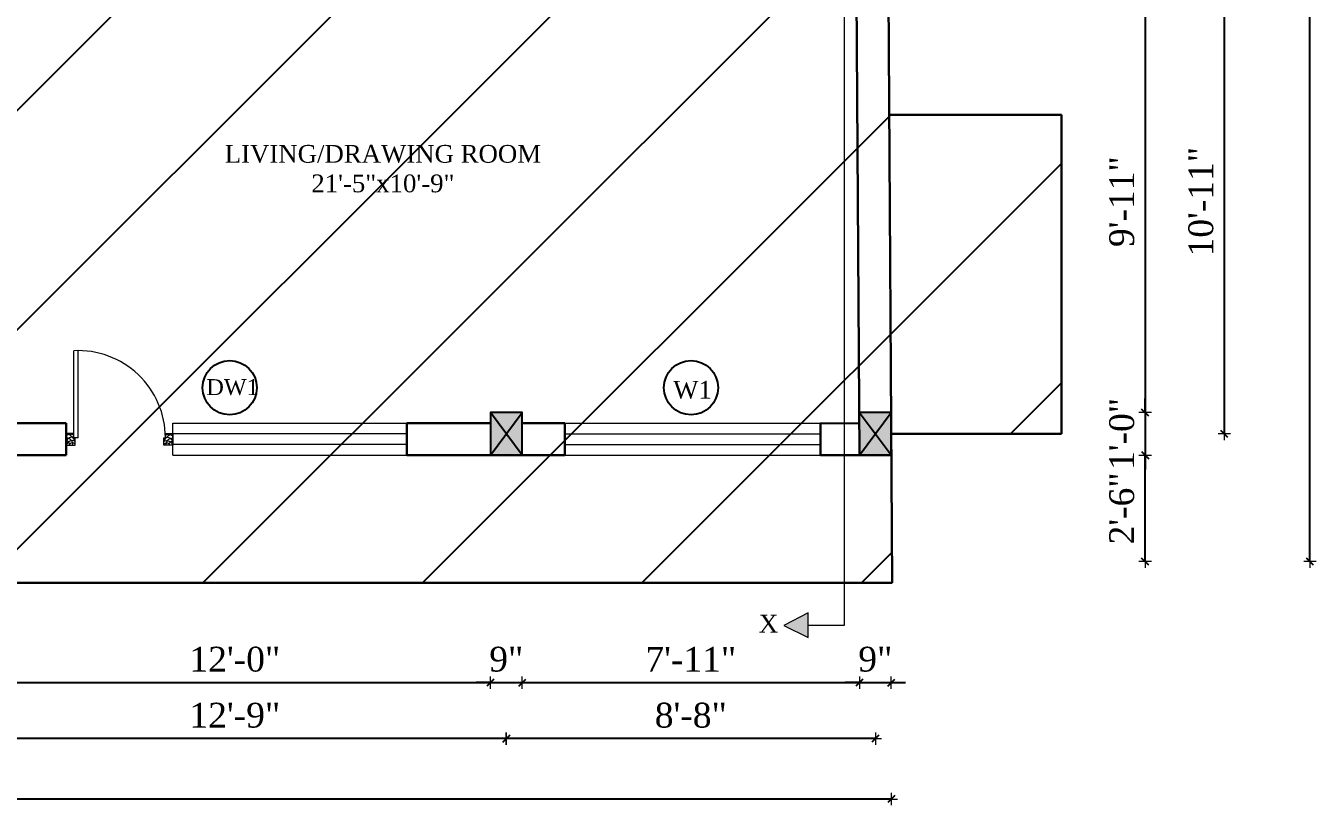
# Model space of a CAD drawing. Header units: inches. Extents: x 4069 to 291496, y -47643 to 12535.
# Drawn here: x 90600.5 to 90964.2, y 1727.1 to 1946.9 of the extents above; entities that cross this region are included whole.
import ezdxf

# ---------------------------------------------------------------- set-up
doc = ezdxf.new("R2010")
doc.units = ezdxf.units.IN
doc.header["$LTSCALE"] = 5
doc.header["$MEASUREMENT"] = 0
for name, color, linetype, lineweight in [('A-WALL', 7, 'Continuous', 9), ('Dimension', 7, 'Continuous', 18), ('DOOR', 62, 'Continuous', 0), ('Dw', 2, 'Continuous', 18)]:
    doc.layers.add(name, color=color, linetype=linetype, lineweight=lineweight)
doc.layers.add('dim line', color=7, linetype='Continuous', lineweight=15, true_color=0xfab2b2)
doc.layers.add('TEXT', color=6, linetype='Continuous')
doc.layers.add('WALL', color=7, linetype='Continuous')
doc.styles.add('ordinary', font='times.ttf')
doc.dimstyles.new('Copy of 96', dxfattribs={"dimtxt": 7, "dimasz": 4, "dimexe": 0.5, "dimexo": 0.5, "dimgap": 3, "dimtad": 1, "dimdec": 1, "dimzin": 11, "dimdsep": 46, "dimlunit": 4, "dimtxsty": 'ordinary', "dimblk": 'OBLIQUE', "dimcen": 0.09, "dimse1": 1, "dimse2": 1, "dimclrt": 6, "dimazin": 0, "dimtfac": 1, "dimtdec": 1, "dimtix": 1, "dimtmove": 2, "dimatfit": 3, "dimldrblk": 'leader', "dimfxl": 0.5, "dimfxlon": 1, "dimtolj": 1, "dimtzin": 0, "dimarcsym": 0})

# ---------------------------------------------------------------- blocks, each defined once
blk = doc.blocks.new('C1a')
at = {"color": 1, "ltscale": 5}
for p, q in [((18657.75, 4625.76), (18648.75, 4625.76)), ((18648.75, 4625.76), (18648.82, 4613.76)), ((18657.82, 4613.76), (18657.75, 4625.76)), ((18648.82, 4613.76), (18657.82, 4613.76))]:
    blk.add_line(p, q, dxfattribs=at)
blk = doc.blocks.new('A$C27B36B59')
at = {"layer": 'DOOR'}
for p, q in [((0, 4), (0, 0)), ((2.5, 4), (0, 4)), ((0, 0), (3, 0)), ((2.5, 2.5), (2.5, 4)), ((3, 2.5), (2.5, 2.5)), ((3, 0), (3, 2.5))]:
    blk.add_line(p, q, dxfattribs=at)
for centre, radius, start, end in [((-1.4, -0.54), 4.75, 22.1411, 72.838), ((1.34, 2.09), 1.64, 45.138, 144.8948), ((2.21, 0.3), 2.49, 83.3149, 152.658), ((0.13, 0.37), 2.05, 349.4875, 93.6805), ((1.96, -0.47), 2.01, 58.7447, 166.495), ((-0.06, 0.32), 1.13, 343.542, 86.947), ((2.08, -0.4), 1.17, 38.2816, 160.1519)]:
    blk.add_arc(centre, radius, start, end, dxfattribs=at)
blk = doc.blocks.new('D2')
at = {"layer": 'DOOR'}
for p, q in [((74473.95, 24047.59), (74473.95, 24018.09)), ((74473.95, 24047.59), (74475.45, 24047.59)), ((74475.45, 24047.59), (74475.45, 24018.13))]:
    blk.add_line(p, q, dxfattribs=at)
blk.add_arc((74473.95, 24047.59), 29.5, 180, 272.9146, dxfattribs=at)
at = {"layer": 'DOOR', "xscale": -1, "rotation": 180}
blk.add_blockref('A$C27B36B59', (74441.95, 24050.09), dxfattribs=at)
at = {"layer": 'DOOR', "rotation": 180}
blk.add_blockref('A$C27B36B59', (74477.95, 24050.09), dxfattribs=at)
blk = doc.blocks.new('x-x')
at = {"ltscale": 5}
for points in [[(11364.03, -701.52), (11364.03, -694.51), (11357.15, -698.09)], [(11364.03, -1135.52), (11364.03, -1128.51), (11357.15, -1132.09)]]:
    blk.add_hatch(color=256, dxfattribs=at).paths.add_polyline_path(points)
for p, q in [((11364.03, -694.51), (11357.15, -698.09)), ((11364.03, -701.52), (11364.03, -694.51)), ((11357.15, -698.09), (11364.03, -701.52)), ((11374.13, -698.09), (11364.03, -698.09)), ((11374.13, -698.09), (11374.13, -1132.09)), ((11364.03, -1128.51), (11357.15, -1132.09)), ((11364.03, -1135.52), (11364.03, -1128.51)), ((11357.15, -1132.09), (11364.03, -1135.52)), ((11374.13, -1132.09), (11364.03, -1132.09))]:
    blk.add_line(p, q, dxfattribs=at)
at = {"layer": 'A-WALL', "color": 1, "ltscale": 5}
blk.add_line((11374.13, -1120.09), (11374.13, -1132.09), dxfattribs=at)
at = {"layer": 'TEXT', "style": 'ordinary'}
for p in [(11350.08, -700.97), (11350.08, -1134.1)]:
    blk.add_text('X', height=5, dxfattribs=at).set_placement(p)
blk = doc.blocks.new('oblique')
at = {"color": 0, "lineweight": -2}
blk.add_line((0.25, 0.25), (-0.25, -0.25), dxfattribs=at)
at = {"layer": 'dim line', "lineweight": 9}
for p, q in [((-0.4375, 0), (0.4375, 0)), ((0, 0.4375), (0, -0.4375))]:
    blk.add_line(p, q, dxfattribs=at)
blk = doc.blocks.new('*D2106')
at = {"layer": 'A-WALL', "color": 0, "lineweight": -2, "ltscale": 50, "transparency": 16777216}
blk.add_line((90839.93, 1745.92), (90735.93, 1745.92), dxfattribs=at)
at = {"layer": 'Defpoints', "color": 0, "ltscale": 50, "transparency": 16777216}
for p in [(90735.93, 1825.85), (90839.93, 1825.85), (90735.93, 1745.92)]:
    blk.add_point(p, dxfattribs=at)
at = {"layer": 'A-WALL', "color": 0, "lineweight": -2, "ltscale": 50, "transparency": 16777216, "xscale": 4, "yscale": 4, "zscale": 4, "rotation": 180.0000000000005}
blk.add_blockref('oblique', (90735.93, 1745.92), dxfattribs=at)
at = {"layer": 'A-WALL', "color": 0, "lineweight": -2, "ltscale": 50, "transparency": 16777216, "xscale": 4, "yscale": 4, "zscale": 4}
blk.add_blockref('oblique', (90839.93, 1745.92), dxfattribs=at)
at = {"layer": 'A-WALL', "color": 6, "ltscale": 50, "transparency": 16777216, "insert": (90787.93, 1752.48), "char_height": 7, "attachment_point": 5, "style": 'ordinary'}
blk.add_mtext('\\A1;8\'-8"', dxfattribs=at)
blk = doc.blocks.new('_OBLIQUE')
at = {"color": 0, "linetype": 'ByBlock'}
blk.add_line((-0.5, -0.5), (0.5, 0.5), dxfattribs=at)
blk = doc.blocks.new('leader')
at = {"layer": 'Dimension'}
for p, q in [((0, -4.328), (0, 4.328)), ((-4.424, 0), (4.424, 0))]:
    blk.add_line(p, q, dxfattribs=at)
blk = doc.blocks.new('*D2107')
at = {"layer": 'A-WALL', "color": 0, "lineweight": -2, "ltscale": 50, "transparency": 16777216}
blk.add_line((90735.93, 1745.92), (90582.93, 1745.92), dxfattribs=at)
at = {"layer": 'Defpoints', "color": 0, "ltscale": 50, "transparency": 16777216}
for p in [(90582.93, 1825.85), (90735.93, 1825.85), (90582.93, 1745.92)]:
    blk.add_point(p, dxfattribs=at)
at = {"layer": 'A-WALL', "color": 0, "lineweight": -2, "ltscale": 50, "transparency": 16777216, "xscale": 4, "yscale": 4, "zscale": 4, "rotation": 180}
blk.add_blockref('oblique', (90582.93, 1745.92), dxfattribs=at)
at = {"layer": 'A-WALL', "color": 0, "lineweight": -2, "ltscale": 50, "transparency": 16777216, "xscale": 4, "yscale": 4, "zscale": 4}
blk.add_blockref('oblique', (90735.93, 1745.92), dxfattribs=at)
at = {"layer": 'A-WALL', "color": 6, "ltscale": 50, "transparency": 16777216, "insert": (90659.43, 1752.49), "char_height": 7, "attachment_point": 5, "style": 'ordinary'}
blk.add_mtext('\\A1;12\'-9"', dxfattribs=at)
blk = doc.blocks.new('*D2110')
at = {"layer": 'A-WALL', "color": 0, "lineweight": -2, "ltscale": 50, "transparency": 16777216}
blk.add_line((90844.43, 1728.89), (90271.43, 1728.89), dxfattribs=at)
at = {"layer": 'Defpoints', "color": 0, "ltscale": 50, "transparency": 16777216}
for p in [(90271.43, 1825.85), (90844.43, 1825.85), (90271.43, 1728.89)]:
    blk.add_point(p, dxfattribs=at)
at = {"layer": 'A-WALL', "color": 0, "lineweight": -2, "ltscale": 50, "transparency": 16777216, "xscale": 4, "yscale": 4, "zscale": 4, "rotation": 180}
blk.add_blockref('oblique', (90271.43, 1728.89), dxfattribs=at)
at = {"layer": 'A-WALL', "color": 0, "lineweight": -2, "ltscale": 50, "transparency": 16777216, "xscale": 4, "yscale": 4, "zscale": 4}
blk.add_blockref('oblique', (90844.43, 1728.89), dxfattribs=at)
at = {"layer": 'A-WALL', "color": 6, "ltscale": 50, "transparency": 16777216, "insert": (90557.93, 1735.46), "char_height": 7, "attachment_point": 5, "style": 'ordinary'}
blk.add_mtext('\\A1;47\'-9"', dxfattribs=at)
blk = doc.blocks.new('*D2135')
at = {"layer": 'A-WALL', "color": 0, "lineweight": -2, "ltscale": 50, "transparency": 16777216}
blk.add_line((90587.43, 1761.72), (90731.43, 1761.72), dxfattribs=at)
at = {"layer": 'Defpoints', "color": 0, "ltscale": 50, "transparency": 16777216}
for p in [(90587.43, 1825.85), (90731.43, 1825.85), (90731.43, 1761.72)]:
    blk.add_point(p, dxfattribs=at)
at = {"layer": 'A-WALL', "color": 0, "lineweight": -2, "ltscale": 50, "transparency": 16777216, "xscale": 4, "yscale": 4, "zscale": 4, "rotation": 180}
blk.add_blockref('oblique', (90587.43, 1761.72), dxfattribs=at)
at = {"layer": 'A-WALL', "color": 0, "lineweight": -2, "ltscale": 50, "transparency": 16777216, "xscale": 4, "yscale": 4, "zscale": 4}
blk.add_blockref('oblique', (90731.43, 1761.72), dxfattribs=at)
at = {"layer": 'A-WALL', "color": 6, "ltscale": 50, "transparency": 16777216, "insert": (90659.43, 1768.28), "char_height": 7, "attachment_point": 5, "style": 'ordinary'}
blk.add_mtext('\\A1;12\'-0"', dxfattribs=at)
blk = doc.blocks.new('*D2136')
at = {"layer": 'A-WALL', "color": 0, "lineweight": -2, "ltscale": 50, "transparency": 16777216}
for p, q in [((90731.43, 1761.72), (90727.43, 1761.72)), ((90731.43, 1761.72), (90740.43, 1761.72)), ((90740.43, 1761.72), (90744.43, 1761.72))]:
    blk.add_line(p, q, dxfattribs=at)
at = {"layer": 'Defpoints', "color": 0, "ltscale": 50, "transparency": 16777216}
for p in [(90731.43, 1825.85), (90740.43, 1825.85), (90740.43, 1761.72)]:
    blk.add_point(p, dxfattribs=at)
at = {"layer": 'A-WALL', "color": 0, "lineweight": -2, "ltscale": 50, "transparency": 16777216, "xscale": 4, "yscale": 4, "zscale": 4}
blk.add_blockref('oblique', (90731.43, 1761.72), dxfattribs=at)
at = {"layer": 'A-WALL', "color": 0, "lineweight": -2, "ltscale": 50, "transparency": 16777216, "xscale": 4, "yscale": 4, "zscale": 4, "rotation": 180}
blk.add_blockref('oblique', (90740.43, 1761.72), dxfattribs=at)
at = {"layer": 'A-WALL', "color": 6, "ltscale": 50, "transparency": 16777216, "insert": (90735.93, 1768.29), "char_height": 7, "attachment_point": 5, "style": 'ordinary'}
blk.add_mtext('\\A1;9"', dxfattribs=at)
blk = doc.blocks.new('*D2137')
at = {"layer": 'A-WALL', "color": 0, "lineweight": -2, "ltscale": 50, "transparency": 16777216}
blk.add_line((90740.43, 1761.72), (90835.43, 1761.72), dxfattribs=at)
at = {"layer": 'Defpoints', "color": 0, "ltscale": 50, "transparency": 16777216}
for p in [(90740.43, 1825.85), (90835.43, 1825.85), (90835.43, 1761.72)]:
    blk.add_point(p, dxfattribs=at)
at = {"layer": 'A-WALL', "color": 0, "lineweight": -2, "ltscale": 50, "transparency": 16777216, "xscale": 4, "yscale": 4, "zscale": 4, "rotation": 180}
blk.add_blockref('oblique', (90740.43, 1761.72), dxfattribs=at)
at = {"layer": 'A-WALL', "color": 0, "lineweight": -2, "ltscale": 50, "transparency": 16777216, "xscale": 4, "yscale": 4, "zscale": 4}
blk.add_blockref('oblique', (90835.43, 1761.72), dxfattribs=at)
at = {"layer": 'A-WALL', "color": 6, "ltscale": 50, "transparency": 16777216, "insert": (90787.93, 1768.29), "char_height": 7, "attachment_point": 5, "style": 'ordinary'}
blk.add_mtext('\\A1;7\'-11"', dxfattribs=at)
blk = doc.blocks.new('*D2138')
at = {"layer": 'A-WALL', "color": 0, "lineweight": -2, "ltscale": 50, "transparency": 16777216}
for p, q in [((90835.43, 1761.72), (90831.43, 1761.72)), ((90835.43, 1761.72), (90844.43, 1761.72)), ((90844.43, 1761.72), (90848.43, 1761.72))]:
    blk.add_line(p, q, dxfattribs=at)
at = {"layer": 'Defpoints', "color": 0, "ltscale": 50, "transparency": 16777216}
for p in [(90835.43, 1825.85), (90844.43, 1825.85), (90844.43, 1761.72)]:
    blk.add_point(p, dxfattribs=at)
at = {"layer": 'A-WALL', "color": 0, "lineweight": -2, "ltscale": 50, "transparency": 16777216, "xscale": 4, "yscale": 4, "zscale": 4}
blk.add_blockref('oblique', (90835.43, 1761.72), dxfattribs=at)
at = {"layer": 'A-WALL', "color": 0, "lineweight": -2, "ltscale": 50, "transparency": 16777216, "xscale": 4, "yscale": 4, "zscale": 4, "rotation": 180}
blk.add_blockref('oblique', (90844.43, 1761.72), dxfattribs=at)
at = {"layer": 'A-WALL', "color": 6, "ltscale": 50, "transparency": 16777216, "insert": (90839.93, 1768.29), "char_height": 7, "attachment_point": 5, "style": 'ordinary'}
blk.add_mtext('\\A1;9"', dxfattribs=at)
blk = doc.blocks.new('*D2144')
at = {"layer": 'A-WALL', "color": 0, "lineweight": -2, "ltscale": 50, "transparency": 16777216}
blk.add_line((90915.96, 1956.85), (90915.96, 1837.85), dxfattribs=at)
at = {"layer": 'Defpoints', "color": 0, "ltscale": 50, "transparency": 16777216}
for p in [(90843.63, 1956.85), (90844.36, 1837.85), (90915.96, 1837.85)]:
    blk.add_point(p, dxfattribs=at)
at = {"layer": 'A-WALL', "color": 0, "lineweight": -2, "ltscale": 50, "transparency": 16777216, "xscale": 4, "yscale": 4, "zscale": 4}
for p, rotation in [((90915.96, 1956.85), 90), ((90915.96, 1837.85), 270)]:
    blk.add_blockref('oblique', p, dxfattribs=dict(at, rotation=rotation))
at = {"layer": 'A-WALL', "color": 6, "ltscale": 50, "transparency": 16777216, "insert": (90909.39, 1897.35), "char_height": 7, "attachment_point": 5, "rotation": 90, "style": 'ordinary'}
blk.add_mtext('\\A1;9\'-11"', dxfattribs=at)
blk = doc.blocks.new('*D2145')
at = {"layer": 'A-WALL', "color": 0, "lineweight": -2, "ltscale": 50, "transparency": 16777216}
for p, q in [((90915.96, 1837.85), (90915.96, 1841.85)), ((90915.96, 1837.85), (90915.96, 1825.85)), ((90915.96, 1825.85), (90915.96, 1821.85))]:
    blk.add_line(p, q, dxfattribs=at)
at = {"layer": 'Defpoints', "color": 0, "ltscale": 50, "transparency": 16777216}
for p in [(90844.36, 1837.85), (90844.43, 1825.85), (90915.96, 1825.85)]:
    blk.add_point(p, dxfattribs=at)
at = {"layer": 'A-WALL', "color": 0, "lineweight": -2, "ltscale": 50, "transparency": 16777216, "xscale": 4, "yscale": 4, "zscale": 4}
for p, rotation in [((90915.96, 1837.85), 270), ((90915.96, 1825.85), 90)]:
    blk.add_blockref('oblique', p, dxfattribs=dict(at, rotation=rotation))
at = {"layer": 'A-WALL', "color": 6, "ltscale": 50, "transparency": 16777216, "insert": (90909.4, 1831.85), "char_height": 7, "attachment_point": 5, "rotation": 90, "style": 'ordinary'}
blk.add_mtext('\\A1;1\'-0"', dxfattribs=at)
blk = doc.blocks.new('*D2148')
at = {"layer": 'A-WALL', "color": 0, "lineweight": -2, "ltscale": 50, "transparency": 16777216}
blk.add_line((90938.26, 1962.85), (90938.26, 1831.85), dxfattribs=at)
at = {"layer": 'Defpoints', "color": 0, "ltscale": 50, "transparency": 16777216}
for p in [(90843.59, 1962.85), (90844.4, 1831.85), (90938.26, 1831.85)]:
    blk.add_point(p, dxfattribs=at)
at = {"layer": 'A-WALL', "color": 0, "lineweight": -2, "ltscale": 50, "transparency": 16777216, "xscale": 4, "yscale": 4, "zscale": 4}
for p, rotation in [((90938.26, 1962.85), 90), ((90938.26, 1831.85), 270)]:
    blk.add_blockref('oblique', p, dxfattribs=dict(at, rotation=rotation))
at = {"layer": 'A-WALL', "color": 6, "ltscale": 50, "transparency": 16777216, "insert": (90931.7, 1897.35), "char_height": 7, "attachment_point": 5, "rotation": 90, "style": 'ordinary'}
blk.add_mtext('\\A1;10\'-11"', dxfattribs=at)
blk = doc.blocks.new('*D2149')
at = {"layer": 'A-WALL', "color": 0, "lineweight": -2, "ltscale": 50, "transparency": 16777216}
blk.add_line((90962.42, 1795.85), (90962.42, 2181.85), dxfattribs=at)
at = {"layer": 'Defpoints', "color": 0, "ltscale": 50, "transparency": 16777216}
for p in [(90842.24, 2181.85), (90962.42, 2181.85), (90844.62, 1795.85)]:
    blk.add_point(p, dxfattribs=at)
at = {"layer": 'A-WALL', "color": 0, "lineweight": -2, "ltscale": 50, "transparency": 16777216, "xscale": 4, "yscale": 4, "zscale": 4}
for p, rotation in [((90962.42, 2181.85), 90), ((90962.42, 1795.85), 270)]:
    blk.add_blockref('oblique', p, dxfattribs=dict(at, rotation=rotation))
at = {"layer": 'A-WALL', "color": 6, "ltscale": 50, "transparency": 16777216, "insert": (90955.86, 1988.85), "char_height": 7, "attachment_point": 5, "rotation": 90, "style": 'ordinary'}
blk.add_mtext('\\A1;32\'-2"', dxfattribs=at)
blk = doc.blocks.new('*D2150')
at = {"layer": 'A-WALL', "color": 0, "lineweight": -2, "ltscale": 50, "transparency": 16777216}
blk.add_line((90915.96, 1795.85), (90915.96, 1825.85), dxfattribs=at)
at = {"layer": 'Defpoints', "color": 0, "ltscale": 50, "transparency": 16777216}
for p in [(90844.43, 1825.85), (90915.96, 1825.85), (90844.62, 1795.85)]:
    blk.add_point(p, dxfattribs=at)
at = {"layer": 'A-WALL', "color": 0, "lineweight": -2, "ltscale": 50, "transparency": 16777216, "xscale": 4, "yscale": 4, "zscale": 4}
for p, rotation in [((90915.96, 1825.85), 90), ((90915.96, 1795.85), 270)]:
    blk.add_blockref('oblique', p, dxfattribs=dict(at, rotation=rotation))
at = {"layer": 'A-WALL', "color": 6, "ltscale": 50, "transparency": 16777216, "insert": (90909.4, 1810.85), "char_height": 7, "attachment_point": 5, "rotation": 90, "style": 'ordinary'}
blk.add_mtext('\\A1;2\'-6"', dxfattribs=at)

msp = doc.modelspace()

# ---------------------------------------------------------------- hatches: boundary and pattern name
at = {"layer": 'A-WALL', "ltscale": 5}
h = msp.add_hatch(dxfattribs=at)
h.set_pattern_fill('ANSI31', color=256)
h.set_pattern_definition([(45, (83816.94159, 5103.34959), (-0.0883883476, 0.0883883476), [])])
h.paths.add_polyline_path([(90250.99241, 1789.84577), (90483.79612, 2199.84577), (90842.24411, 2199.84577), (90843.84326, 1921.84577), (90892.43371, 1921.84577), (90892.43371, 1831.84577), (90844.43371, 1831.84577), (90844.65513, 1789.84577)], flags=16)
h.paths.add_polyline_path([(90250.99241, 1789.84577), (90483.79612, 2199.84577), (90842.24411, 2199.84577), (90843.84326, 1921.84577), (90892.43371, 1921.84577), (90892.43371, 1831.84577), (90844.43371, 1831.84577), (90844.65513, 1789.84577)])
at = {"layer": 'WALL', "linetype": 'ByBlock', "ltscale": 5, "true_color": 0xf8991e}
h = msp.add_hatch(dxfattribs=at)
h.set_pattern_fill('ANSI31', color=30, scale=350)
h.set_pattern_definition([(45, (83816.94, 5103.35), (-30.93592, 30.93592), [])])
h.paths.add_polyline_path([(90250.99241, 1789.84577), (90483.79612, 2199.84577), (90842.24411, 2199.84577), (90843.84326, 1921.84577), (90892.43371, 1921.84577), (90892.43371, 1831.84577), (90844.43371, 1831.84577), (90844.65513, 1789.84577)])
h = msp.add_hatch(color=30, dxfattribs=at)
h.dxf.hatch_style = 1
h.paths.add_polyline_path([(90735.93362, 1831.84577), (90731.43362, 1825.84577), (90740.43362, 1825.84577)])
h.paths.add_polyline_path([(90740.43362, 1825.84577), (90740.43362, 1837.84577), (90735.93362, 1831.84577)])
h.paths.add_polyline_path([(90735.93362, 1831.84577), (90740.43362, 1837.84577), (90731.43362, 1837.84577)])
h.paths.add_polyline_path([(90731.43362, 1837.84577), (90731.43362, 1825.84577), (90735.93362, 1831.84577)])
h = msp.add_hatch(color=30, dxfattribs=at)
h.dxf.hatch_style = 1
h.paths.add_polyline_path([(90844.43371, 1825.84577), (90839.89672, 1831.84577), (90835.43354, 1825.84577)])
h.paths.add_polyline_path([(90844.43371, 1825.84577), (90844.3599, 1837.84577), (90839.89672, 1831.84577)])
h.paths.add_polyline_path([(90844.3599, 1837.84577), (90835.35973, 1837.84577), (90839.89672, 1831.84577)])
h.paths.add_polyline_path([(90839.89672, 1831.84577), (90835.35973, 1837.84577), (90835.43354, 1825.84577)])

# ---------------------------------------------------------------- linework, layer by layer
at = {"color": 1, "ltscale": 5}
for p, q in [((90731.43362, 1825.84577), (90740.43362, 1837.84577)), ((90740.43362, 1825.84577), (90731.43362, 1837.84577)), ((90844.43371, 1825.84577), (90835.35973, 1837.84577)), ((90835.43354, 1825.84577), (90844.3599, 1837.84577))]:
    msp.add_line(p, q, dxfattribs=at)
at = {"layer": 'A-WALL', "lineweight": 30}
for p, q in [((90835.43354, 1825.84577), (90834.48328, 1980.34577)), ((90844.65513, 1789.84577), (90843.48345, 1980.34577)), ((90892.43371, 1921.84577), (90843.84326, 1921.84577)), ((90892.43371, 1831.84577), (90892.43371, 1921.84577)), ((90587.43362, 1834.84577), (90611.93371, 1834.84577)), ((90611.93371, 1825.84577), (90611.93371, 1834.84577)), ((90707.93371, 1834.84577), (90731.43362, 1834.84577)), ((90707.93371, 1825.84577), (90707.93371, 1834.84577)), ((90740.43362, 1834.84577), (90752.43371, 1834.84577)), ((90752.43371, 1825.84577), (90752.43371, 1834.84577)), ((90824.43371, 1834.84577), (90835.37853, 1834.79007)), ((90824.43371, 1825.84577), (90824.43371, 1834.84577)), ((90844.43371, 1831.84577), (90892.43371, 1831.84577)), ((90554.93371, 1825.84577), (90611.93371, 1825.84577)), ((90707.93371, 1825.84577), (90752.43371, 1825.84577)), ((90824.43371, 1825.84577), (90844.43371, 1825.84577)), ((90250.99241, 1789.84577), (90844.65513, 1789.84577))]:
    msp.add_line(p, q, dxfattribs=at)
at = {"layer": 'Dw', "color": 3}
for p, q in [((90641.93371, 1825.84577), (90641.93371, 1834.84577)), ((90641.93371, 1834.84577), (90707.93371, 1834.84577)), ((90752.43371, 1834.84577), (90824.43371, 1834.84577)), ((90707.93371, 1831.84577), (90641.93371, 1831.84577)), ((90752.41081, 1831.84588), (90824.41081, 1831.84588)), ((90752.41081, 1831.84588), (90824.41081, 1831.84588)), ((90707.93371, 1828.84577), (90641.93371, 1828.84577)), ((90641.93371, 1825.84577), (90707.93371, 1825.84577)), ((90752.41081, 1828.84588), (90824.41081, 1828.84588)), ((90752.41081, 1825.84577), (90824.41081, 1825.84577))]:
    msp.add_line(p, q, dxfattribs=at)
at = {"layer": 'TEXT'}
for centre in [(90657.98756, 1844.87027), (90787.98712, 1844.87027)]:
    msp.add_circle(centre, 7.64038, dxfattribs=at)
at = {"layer": 'WALL', "color": 2, "linetype": 'ByBlock', "ltscale": 5}
for points in [[(90731.43362, 1825.84577), (90740.43362, 1825.84577), (90740.43362, 1837.84577), (90731.43362, 1837.84577)], [(90835.35973, 1837.84577), (90835.43354, 1825.84577), (90844.43371, 1825.84577), (90844.3599, 1837.84577)]]:
    msp.add_lwpolyline(points, close=True, dxfattribs=at)

# ---------------------------------------------------------------- block references
at = {"layer": 'A-WALL', "color": 1}
msp.add_blockref('x-x', (79457.01709, 2909.93672), dxfattribs=at)
at = {"layer": 'WALL', "color": 2, "linetype": 'ByBlock', "xscale": 0.8332999999984168, "yscale": 0.8333000000002357, "zscale": 0.8333, "rotation": 180}
msp.add_blockref('D2', (152674.41047, 21869.61743), dxfattribs=at)
at = {"layer": 'WALL', "color": 2, "linetype": 'ByBlock', "ltscale": 5}
msp.add_blockref('C1a', (72186.61449, -2787.91341), dxfattribs=at)

# ---------------------------------------------------------------- texts
at = {"layer": 'TEXT', "style": 'ordinary'}
for s, height, p in [('DW1', 4.5, (90651.42625, 1842.79856)), ('W1', 5, (90782.95413, 1841.80615))]:
    msp.add_text(s, height=height, rotation=0.0003881, dxfattribs=at).set_placement(p)
at = {"layer": 'TEXT', "insert": (90701.15919, 1899.92834), "char_height": 5, "attachment_point": 8, "rotation": 359.9996119, "style": 'ordinary'}
msp.add_mtext_dynamic_manual_height_columns('LIVING/DRAWING ROOM\\P21\'-5"x10\'-9"', width=101.5687276, gutter_width=1720.71691, heights=[0], dxfattribs=at)

# ---------------------------------------------------------------- dimensions: what is measured, and where the dimension line sits
at = {"layer": 'A-WALL', "ltscale": 50}
for base, p1, p2, picture, middle in [((90962.41882, 2181.84577), (90844.61823, 1795.84577), (90842.24411, 2181.84577), '*D2149', (90955.85825, 1988.84577)), ((90938.26347, 1831.84577), (90843.59108, 1962.84577), (90844.39681, 1831.84577), '*D2148', (90931.70291, 1897.34577)), ((90915.95867, 1837.84577), (90843.62799, 1956.84577), (90844.3599, 1837.84577), '*D2144', (90909.38801, 1897.34577)), ((90915.95867, 1825.84577), (90844.3599, 1837.84577), (90844.43371, 1825.84577), '*D2145', (90909.39811, 1831.84577)), ((90915.95867, 1825.84577), (90844.61823, 1795.84577), (90844.43371, 1825.84577), '*D2150', (90909.39811, 1810.84577))]:
    dim = msp.add_linear_dim(base=base, p1=p1, p2=p2, angle=90, dimstyle='Copy of 96', override={"dimdec": 0, "dimblk": 'oblique', "dimtdec": 0, "dimarcsym": 1}, dxfattribs=at)
    dim.commit()
    dim.dimension.update_dxf_attribs({"geometry": picture, "text_midpoint": middle})
for base, p1, p2, picture, middle in [((90271.43371, 1728.89304), (90844.43371, 1825.84577), (90271.43371, 1825.84577), '*D2110', (90557.93371, 1735.4637)), ((90582.93362, 1745.91825), (90735.93362, 1825.84577), (90582.93362, 1825.84577), '*D2107', (90659.43362, 1752.48891)), ((90731.43362, 1761.71892), (90587.43362, 1825.84577), (90731.43362, 1825.84577), '*D2135', (90659.43362, 1768.27948)), ((90740.43362, 1761.71892), (90731.43362, 1825.84577), (90740.43362, 1825.84577), '*D2136', (90735.93362, 1768.28957)), ((90835.43354, 1761.71892), (90740.43362, 1825.84577), (90835.43354, 1825.84577), '*D2137', (90787.93358, 1768.28957)), ((90844.43371, 1761.71892), (90835.43354, 1825.84577), (90844.43371, 1825.84577), '*D2138', (90839.93362, 1768.28957))]:
    dim = msp.add_linear_dim(base=base, p1=p1, p2=p2, dimstyle='Copy of 96', override={"dimdec": 0, "dimblk": 'oblique', "dimtdec": 0, "dimarcsym": 1}, dxfattribs=at)
    dim.commit()
    dim.dimension.update_dxf_attribs({"geometry": picture, "text_midpoint": middle})
dim = msp.add_aligned_dim(p1=(90839.93362, 1825.84577), p2=(90735.93362, 1825.84577), distance=79.92751, dimstyle='Copy of 96', override={"dimdec": 0, "dimblk": 'oblique', "dimtdec": 0, "dimarcsym": 1}, dxfattribs=at)
dim.commit()
dim.dimension.update_dxf_attribs({"geometry": '*D2106', "text_midpoint": (90787.93362, 1752.47881)})

doc.saveas('drawing.dxf')
